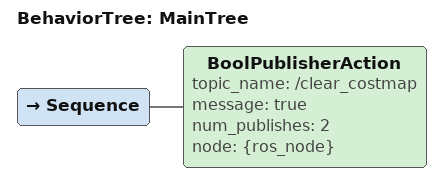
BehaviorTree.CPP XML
<root main_tree_to_execute="MainTree">
  <BehaviorTree ID="MainTree">
    <Sequence>
      <BoolPublisherAction topic_name="/clear_costmap" message="true" num_publishes="2" node="{ros_node}"/>
    </Sequence>
  </BehaviorTree>
</root>
